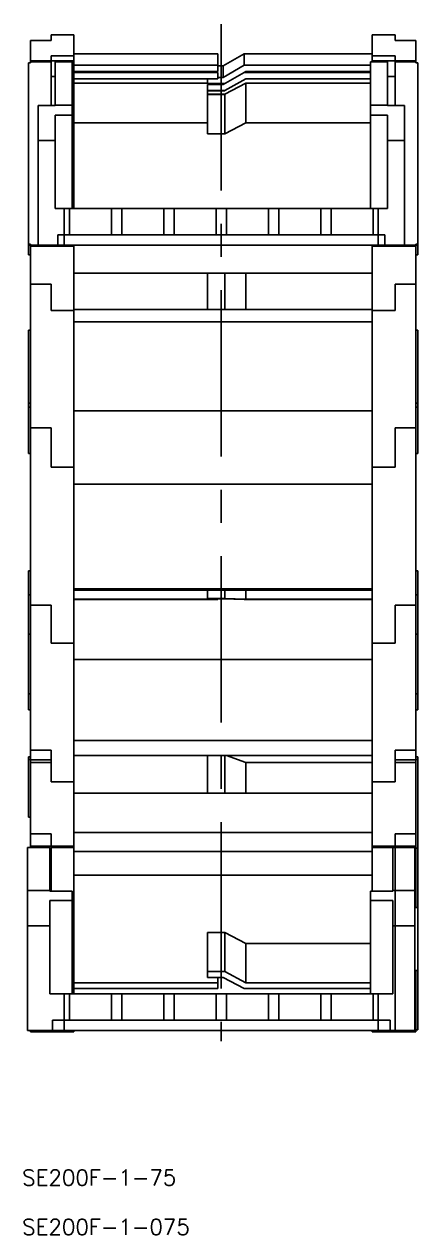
# Model space of a CAD drawing. Extents: x -175 to 573, y -329 to 74.
# Drawn here: x -175 to -99.8, y -329.2 to -98 of the extents above; entities that cross this region are included whole.
import ezdxf

# ---------------------------------------------------------------- set-up
doc = ezdxf.new("R2010")
doc.units = 0
doc.linetypes.add('CENTER', pattern=[50.8, 31.75, -6.35, 6.35, -6.35])
doc.layers.get('0').update_dxf_attribs({"linetype": 'CONTINUOUS'})
doc.layers.add('CENTER', color=1, linetype='CONTINUOUS')
doc.styles.get("Standard").update_dxf_attribs({"font": 'txt.shx', "height": 3, "bigfont": 'bigfont.shx'})

# ---------------------------------------------------------------- blocks, each defined once
blk = doc.blocks.new('*U2')
at = {"color": 7, "linetype": 'CONTINUOUS'}
blk.add_text('SE200F-1-075', height=3, dxfattribs=at).set_placement((-175.36, -329.19))
blk = doc.blocks.new('*U3')
at = {"color": 7, "linetype": 'CONTINUOUS'}
blk.add_text('SE200F-1-75', height=3, dxfattribs=at).set_placement((-175.36, -319.77))

msp = doc.modelspace()

# ---------------------------------------------------------------- linework, layer by layer
at = {"color": 7, "linetype": 'CONTINUOUS'}
for p, q in [((-169.830106, -101.08877), (-173.780106, -101.08877)), ((-173.780106, -101.08877), (-173.780106, -105.000977)), ((-169.830106, -100), (-165.480106, -100)), ((-169.830106, -100), (-169.830106, -101.08877)), ((-165.480106, -104.021782), (-165.480106, -100)), ((-108.480106, -100), (-104.130106, -100)), ((-108.480106, -100), (-108.480106, -104.021782)), ((-104.130106, -101.08877), (-104.130106, -100)), ((-100.180106, -101.08877), (-104.130106, -101.08877)), ((-100.180106, -105.000977), (-100.180106, -101.08877)), ((-169.830106, -104.021782), (-165.480106, -104.021782)), ((-169.830106, -105.000977), (-169.830106, -104.021782)), ((-165.480106, -103.630667), (-137.980106, -103.630667)), ((-165.480106, -104.021782), (-165.480106, -105.000977)), ((-137.980106, -105.852646), (-137.980106, -103.630667)), ((-132.980106, -103.630667), (-136.980106, -105.925772)), ((-108.480106, -103.630667), (-132.980106, -103.630667)), ((-132.980106, -103.630667), (-132.980106, -105.852646)), ((-108.480106, -104.021782), (-104.130106, -104.021782)), ((-108.480106, -105.000977), (-108.480106, -104.021782)), ((-104.130106, -104.021782), (-104.130106, -105.000977)), ((-174.180106, -140.021485), (-174.180106, -105.380469)), ((-173.780106, -105.380469), (-174.180106, -105.380469)), ((-173.780106, -105.000977), (-169.830106, -105.000977)), ((-173.780106, -105.000977), (-173.780106, -105.200977)), ((-173.780106, -105.200977), (-169.830106, -105.200977)), ((-173.780106, -105.200977), (-173.780106, -105.380469)), ((-169.830106, -105.000977), (-165.480106, -105.000977)), ((-169.830106, -105.200977), (-169.830106, -105.000977)), ((-169.830106, -107.348778), (-169.830106, -105.200977)), ((-169.080106, -105.200977), (-169.080106, -113.466056)), ((-165.830106, -105.200977), (-169.080106, -105.200977)), ((-165.830106, -113.466056), (-165.830106, -105.200977)), ((-165.480106, -105.000977), (-165.480106, -107.961574)), ((-137.980106, -105.852646), (-165.480106, -105.852646)), ((-137.980106, -107.045217), (-137.980106, -105.852646)), ((-136.980106, -105.925772), (-137.980106, -105.925772)), ((-136.980106, -108.14775), (-132.980106, -105.852646)), ((-136.980106, -105.925772), (-136.980106, -108.14775)), ((-132.980106, -105.852646), (-108.830106, -105.852646)), ((-108.830106, -105.200977), (-108.830106, -113.466056)), ((-105.580106, -105.200977), (-108.830106, -105.200977)), ((-108.480106, -105.000977), (-104.130106, -105.000977)), ((-108.480106, -105.200977), (-108.480106, -105.000977)), ((-105.580106, -113.466056), (-105.580106, -105.200977)), ((-104.130106, -105.000977), (-100.180106, -105.000977)), ((-104.130106, -105.000977), (-104.130106, -105.200977)), ((-104.130106, -105.200977), (-100.180106, -105.200977)), ((-104.130106, -105.200977), (-104.130106, -107.348778)), ((-100.180106, -105.200977), (-100.180106, -105.000977)), ((-100.180106, -105.309313), (-100.180106, -105.110551)), ((-100.180106, -105.380469), (-100.180106, -105.200977)), ((-100.180106, -105.380469), (-100.180106, -105.200977)), ((-99.780106, -105.380469), (-100.180106, -105.380469)), ((-99.780106, -140.021485), (-99.780106, -105.380469)), ((-99.780106, -140.192007), (-99.780106, -105.765441)), ((-99.780106, -140.192007), (-99.780106, -105.765441)), ((-169.825106, -107.348778), (-169.830106, -107.348778)), ((-169.825106, -113.541299), (-169.825106, -107.348778)), ((-169.080106, -107.961574), (-169.825106, -107.961574)), ((-165.480106, -107.961574), (-165.830106, -107.961574)), ((-165.480106, -107.045217), (-137.980106, -107.045217)), ((-137.980106, -107.200977), (-165.480106, -107.200977)), ((-165.480106, -107.961574), (-165.480106, -133.239936)), ((-165.480106, -108.400977), (-137.980106, -108.400977)), ((-139.980106, -107.045217), (-139.980106, -107.200977)), ((-139.980106, -109.318976), (-139.980106, -108.400977)), ((-137.980106, -108.400977), (-137.980106, -107.200977)), ((-137.980106, -108.14775), (-136.980106, -108.14775)), ((-136.980106, -109.510378), (-132.980106, -107.200977)), ((-132.658567, -108.400977), (-136.621365, -110.6889)), ((-132.980106, -107.200977), (-108.830106, -107.200977)), ((-132.658567, -107.045217), (-132.930032, -107.200977)), ((-108.830106, -107.045217), (-132.658567, -107.045217)), ((-108.830106, -108.400977), (-132.658567, -108.400977)), ((-104.135106, -107.961574), (-105.580106, -107.961574)), ((-104.135106, -107.348778), (-104.135106, -113.541299)), ((-104.130106, -107.348778), (-104.135106, -107.348778)), ((-165.480106, -109.265073), (-139.980106, -109.265073)), ((-139.980106, -109.318976), (-136.648588, -109.318976)), ((-139.980106, -109.33812), (-139.980106, -109.318976)), ((-136.681747, -109.33812), (-139.980106, -109.33812)), ((-139.980106, -109.510378), (-136.980106, -109.510378)), ((-139.980106, -110.6889), (-139.980106, -109.510378)), ((-139.980106, -110.6889), (-136.621365, -110.6889)), ((-139.980106, -111.383261), (-139.980106, -110.6889)), ((-139.980106, -110.710378), (-139.980106, -110.6889)), ((-136.658567, -110.710378), (-139.980106, -110.710378)), ((-137.980106, -109.33812), (-137.980106, -109.510378)), ((-136.621365, -110.6889), (-136.658567, -110.710378)), ((-132.658567, -109.265073), (-136.621365, -111.383261)), ((-108.830106, -109.265073), (-132.658567, -109.265073)), ((-132.658567, -116.824719), (-132.658567, -109.265073)), ((-139.980106, -111.383261), (-136.621365, -111.383261)), ((-139.980106, -111.410635), (-139.980106, -111.383261)), ((-136.658567, -111.410635), (-139.980106, -111.410635)), ((-139.980106, -118.962792), (-139.980106, -111.410635)), ((-136.657503, -111.409853), (-136.658567, -111.410635)), ((-136.657503, -111.409853), (-136.658567, -111.410635)), ((-136.658567, -118.962792), (-136.658567, -111.410635)), ((-136.65644, -111.40907), (-136.657503, -111.409853)), ((-136.65644, -111.40907), (-136.657503, -111.409853)), ((-136.655376, -111.408288), (-136.65644, -111.40907)), ((-136.655376, -111.408288), (-136.65644, -111.40907)), ((-136.654312, -111.407506), (-136.655376, -111.408288)), ((-136.654312, -111.407506), (-136.655376, -111.408288)), ((-136.653249, -111.406723), (-136.654312, -111.407506)), ((-136.653249, -111.406723), (-136.654312, -111.407506)), ((-136.652186, -111.405941), (-136.653249, -111.406723)), ((-136.652186, -111.405941), (-136.653249, -111.406723)), ((-136.651122, -111.405159), (-136.652186, -111.405941)), ((-136.651122, -111.405159), (-136.652186, -111.405941)), ((-136.650059, -111.404376), (-136.651122, -111.405159)), ((-136.650059, -111.404376), (-136.651122, -111.405159)), ((-136.648995, -111.403594), (-136.650059, -111.404376)), ((-136.648995, -111.403594), (-136.650059, -111.404376)), ((-136.647932, -111.402812), (-136.648995, -111.403594)), ((-136.647932, -111.402812), (-136.648995, -111.403594)), ((-136.646869, -111.40203), (-136.647932, -111.402812)), ((-136.646869, -111.40203), (-136.647932, -111.402812)), ((-136.645806, -111.401248), (-136.646869, -111.40203)), ((-136.645806, -111.401248), (-136.646869, -111.40203)), ((-136.644743, -111.400465), (-136.645806, -111.401248)), ((-136.644743, -111.400465), (-136.645806, -111.401248)), ((-136.64368, -111.399683), (-136.644743, -111.400465)), ((-136.64368, -111.399683), (-136.644743, -111.400465)), ((-136.642617, -111.398901), (-136.64368, -111.399683)), ((-136.642617, -111.398901), (-136.64368, -111.399683)), ((-136.641554, -111.398119), (-136.642617, -111.398901)), ((-136.641554, -111.398119), (-136.642617, -111.398901)), ((-136.640491, -111.397337), (-136.641554, -111.398119)), ((-136.640491, -111.397337), (-136.641554, -111.398119)), ((-136.639428, -111.396555), (-136.640491, -111.397337)), ((-136.639428, -111.396555), (-136.640491, -111.397337)), ((-136.638365, -111.395773), (-136.639428, -111.396555)), ((-136.638365, -111.395773), (-136.639428, -111.396555)), ((-136.637302, -111.394991), (-136.638365, -111.395773)), ((-136.637302, -111.394991), (-136.638365, -111.395773)), ((-136.636239, -111.394208), (-136.637302, -111.394991)), ((-136.636239, -111.394208), (-136.637302, -111.394991)), ((-136.635177, -111.393426), (-136.636239, -111.394208)), ((-136.635177, -111.393426), (-136.636239, -111.394208)), ((-136.634114, -111.392644), (-136.635177, -111.393426)), ((-136.634114, -111.392644), (-136.635177, -111.393426)), ((-136.633051, -111.391862), (-136.634114, -111.392644)), ((-136.633051, -111.391862), (-136.634114, -111.392644)), ((-136.631989, -111.39108), (-136.633051, -111.391862)), ((-136.631989, -111.39108), (-136.633051, -111.391862)), ((-136.630926, -111.390298), (-136.631989, -111.39108)), ((-136.630926, -111.390298), (-136.631989, -111.39108)), ((-136.629864, -111.389516), (-136.630926, -111.390298)), ((-136.629864, -111.389516), (-136.630926, -111.390298)), ((-136.628801, -111.388734), (-136.629864, -111.389516)), ((-136.628801, -111.388734), (-136.629864, -111.389516)), ((-136.627739, -111.387952), (-136.628801, -111.388734)), ((-136.627739, -111.387952), (-136.628801, -111.388734)), ((-136.626676, -111.38717), (-136.627739, -111.387952)), ((-136.626676, -111.38717), (-136.627739, -111.387952)), ((-136.625614, -111.386388), (-136.626676, -111.38717)), ((-136.625614, -111.386388), (-136.626676, -111.38717)), ((-136.624552, -111.385607), (-136.625614, -111.386388)), ((-136.624552, -111.385607), (-136.625614, -111.386388)), ((-136.62349, -111.384825), (-136.624552, -111.385607)), ((-136.62349, -111.384825), (-136.624552, -111.385607)), ((-136.622428, -111.384043), (-136.62349, -111.384825)), ((-136.622428, -111.384043), (-136.62349, -111.384825)), ((-136.621365, -111.383261), (-136.622428, -111.384043)), ((-136.621365, -111.383261), (-136.622428, -111.384043)), ((-169.080106, -113.541265), (-172.330106, -113.541265)), ((-172.330106, -120.200977), (-172.330106, -113.541265)), ((-165.830106, -113.466056), (-169.080106, -113.466056)), ((-169.080106, -113.466056), (-169.080106, -113.541265)), ((-169.080106, -115.377892), (-165.830106, -115.377892)), ((-169.080106, -120.200977), (-169.080106, -115.377892)), ((-165.830106, -115.377892), (-165.830106, -113.466056)), ((-165.830106, -115.377892), (-165.830106, -133.200977)), ((-105.580106, -113.466056), (-108.830106, -113.466056)), ((-108.830106, -113.466056), (-108.830106, -115.377892)), ((-108.830106, -115.377892), (-105.580106, -115.377892)), ((-108.830106, -133.200977), (-108.830106, -115.377892)), ((-105.580106, -113.541265), (-105.580106, -113.466056)), ((-102.330106, -113.541265), (-105.580106, -113.541265)), ((-105.580106, -115.377892), (-105.580106, -120.200977)), ((-102.330106, -120.200977), (-102.330106, -113.541265)), ((-139.980106, -116.824719), (-165.480106, -116.824719)), ((-136.658567, -118.962792), (-132.658567, -116.824719)), ((-132.658567, -116.824719), (-108.830106, -116.824719)), ((-172.330106, -140.200977), (-172.330106, -120.200977)), ((-172.330106, -120.200977), (-169.080106, -120.200977)), ((-169.080106, -133.200977), (-169.080106, -120.200977)), ((-139.980106, -118.962792), (-136.658567, -118.962792)), ((-105.580106, -120.200977), (-105.580106, -133.200977)), ((-105.580106, -120.200977), (-102.330106, -120.200977)), ((-102.330106, -140.200977), (-102.330106, -120.200977)), ((-169.080106, -133.200977), (-167.330106, -133.200977)), ((-167.330106, -138.200977), (-167.330106, -133.200977)), ((-167.330106, -133.200977), (-166.330106, -133.200977)), ((-166.330106, -133.200977), (-158.330106, -133.200977)), ((-166.330106, -133.200977), (-166.330106, -138.200977)), ((-158.330106, -138.200977), (-158.330106, -133.200977)), ((-158.330106, -133.200977), (-156.330106, -133.200977)), ((-156.330106, -133.200977), (-156.330106, -138.200977)), ((-156.330106, -133.200977), (-148.330106, -133.200977)), ((-148.330106, -138.200977), (-148.330106, -133.200977)), ((-148.330106, -133.200977), (-146.330106, -133.200977)), ((-146.330106, -133.200977), (-146.330106, -138.200977)), ((-146.330106, -133.200977), (-138.330106, -133.200977)), ((-138.330106, -133.200977), (-136.330106, -133.200977)), ((-138.330106, -138.200977), (-138.330106, -133.200977)), ((-136.330106, -133.200977), (-136.330106, -138.200977)), ((-136.330106, -133.200977), (-128.330106, -133.200977)), ((-128.330106, -138.200977), (-128.330106, -133.200977)), ((-128.330106, -133.200977), (-126.330106, -133.200977)), ((-126.330106, -133.200977), (-126.330106, -138.200977)), ((-126.330106, -133.200977), (-118.330106, -133.200977)), ((-118.330106, -138.200977), (-118.330106, -133.200977)), ((-118.330106, -133.200977), (-116.330106, -133.200977)), ((-116.330106, -133.200977), (-108.330106, -133.200977)), ((-116.330106, -133.200977), (-116.330106, -138.200977)), ((-108.330106, -138.200977), (-108.330106, -133.200977)), ((-108.330106, -133.200977), (-107.330106, -133.200977)), ((-107.330106, -133.200977), (-107.330106, -138.200977)), ((-107.330106, -133.200977), (-105.580106, -133.200977)), ((-168.580106, -138.200977), (-167.330106, -138.200977)), ((-168.580106, -140.200977), (-168.580106, -138.200977)), ((-167.330106, -140.200977), (-167.330106, -138.200977)), ((-166.330106, -138.200977), (-167.330106, -138.200977)), ((-166.330106, -138.200977), (-158.330106, -138.200977)), ((-156.330106, -138.200977), (-158.330106, -138.200977)), ((-156.330106, -138.200977), (-148.330106, -138.200977)), ((-146.330106, -138.200977), (-148.330106, -138.200977)), ((-146.330106, -138.200977), (-138.330106, -138.200977)), ((-136.330106, -138.200977), (-138.330106, -138.200977)), ((-136.330106, -138.200977), (-128.330106, -138.200977)), ((-126.330106, -138.200977), (-128.330106, -138.200977)), ((-126.330106, -138.200977), (-118.330106, -138.200977)), ((-116.330106, -138.200977), (-118.330106, -138.200977)), ((-116.330106, -138.200977), (-108.330106, -138.200977)), ((-107.330106, -138.200977), (-108.330106, -138.200977)), ((-107.330106, -138.200977), (-106.080106, -138.200977)), ((-107.330106, -140.200977), (-107.330106, -138.200977)), ((-106.080106, -138.200977), (-106.080106, -140.200977)), ((-174.180106, -140.192007), (-174.180106, -140.021485)), ((-174.180106, -140.192007), (-174.180106, -140.021485)), ((-174.180106, -140.021485), (-173.780106, -140.021485)), ((-174.180106, -140.192007), (-173.780106, -140.192007)), ((-174.180106, -142.056727), (-174.180106, -140.192007)), ((-174.180106, -142.056727), (-174.180106, -140.192007)), ((-173.780106, -140.021485), (-173.780106, -140.200977)), ((-173.780106, -140.021485), (-173.780106, -140.200977)), ((-173.780106, -140.200977), (-172.330106, -140.200977)), ((-173.780106, -140.200977), (-173.780106, -140.400977)), ((-173.780106, -140.400977), (-169.830106, -140.400977)), ((-173.780106, -140.400977), (-173.780106, -147.660272)), ((-172.330106, -140.200977), (-168.580106, -140.200977)), ((-169.830106, -140.400977), (-169.830106, -140.200977)), ((-165.480106, -140.400977), (-169.830106, -140.400977)), ((-167.330106, -140.200977), (-168.580106, -140.200977)), ((-167.330106, -140.200977), (-107.330106, -140.200977)), ((-165.480106, -140.200977), (-165.480106, -140.400977)), ((-165.480106, -151.364499), (-165.480106, -140.400977)), ((-108.480106, -140.400977), (-108.480106, -140.200977)), ((-108.480106, -152.677612), (-108.480106, -140.216985)), ((-104.130106, -140.400977), (-108.480106, -140.400977)), ((-108.480106, -140.400977), (-108.480106, -151.364499)), ((-106.080106, -140.200977), (-107.330106, -140.200977)), ((-106.080106, -140.200977), (-102.330106, -140.200977)), ((-104.130106, -140.200977), (-104.130106, -140.400977)), ((-104.130106, -140.400977), (-100.180106, -140.400977)), ((-102.330106, -140.200977), (-100.180106, -140.200977)), ((-100.180106, -140.021485), (-99.780106, -140.021485)), ((-100.180106, -140.200977), (-100.180106, -140.021485)), ((-100.180106, -147.660272), (-100.180106, -140.192007)), ((-100.180106, -140.192007), (-99.780106, -140.192007)), ((-100.180106, -140.291403), (-100.180106, -140.200977)), ((-100.180106, -140.400977), (-100.180106, -140.200977)), ((-99.780106, -142.056727), (-99.780106, -140.192007)), ((-174.180106, -142.056727), (-173.780106, -142.056727)), ((-173.780106, -142.056727), (-173.780106, -144.270441)), ((-100.180106, -142.056727), (-99.780106, -142.056727)), ((-173.780106, -144.270441), (-173.780106, -144.376645)), ((-108.480106, -145.524916), (-165.480106, -145.524916)), ((-139.980106, -152.471722), (-139.980106, -145.524916)), ((-136.658567, -152.471722), (-136.658567, -145.524916)), ((-132.658567, -152.471722), (-132.658567, -145.524916)), ((-173.780106, -147.660272), (-169.830106, -147.660272)), ((-173.780106, -147.660272), (-173.780106, -175.051079)), ((-169.830106, -152.680773), (-169.830106, -147.660272)), ((-169.830106, -147.660272), (-169.830106, -151.364499)), ((-104.130106, -147.660272), (-100.180106, -147.660272)), ((-104.130106, -147.660272), (-104.130106, -152.680773)), ((-100.180106, -175.051079), (-100.180106, -147.660272)), ((-165.480106, -151.108641), (-165.480106, -152.680773)), ((-108.480106, -152.471722), (-165.480106, -152.471722)), ((-108.480106, -152.680773), (-108.480106, -151.108641)), ((-165.480106, -152.680773), (-169.830106, -152.680773)), ((-165.480106, -182.611847), (-165.480106, -152.680773)), ((-108.480106, -154.861307), (-165.480106, -154.861307)), ((-108.480106, -152.680773), (-108.480106, -182.611847)), ((-104.130106, -152.680773), (-108.480106, -152.680773)), ((-174.180106, -170.360806), (-174.180106, -156.456174)), ((-173.780106, -156.456174), (-174.180106, -156.456174)), ((-99.780106, -156.456174), (-100.180106, -156.456174)), ((-99.780106, -170.360806), (-99.780106, -156.456174)), ((-174.180106, -179.956174), (-174.180106, -170.360806)), ((-174.180106, -170.360806), (-173.780106, -170.360806)), ((-174.180106, -171.114695), (-174.180106, -170.360806)), ((-100.180106, -170.360806), (-99.780106, -170.360806)), ((-99.780106, -170.360806), (-99.780106, -171.114695)), ((-174.180106, -171.114695), (-173.780106, -171.114695)), ((-108.480106, -171.808508), (-165.480106, -171.808508)), ((-100.180106, -171.114695), (-99.780106, -171.114695)), ((-99.780106, -171.114695), (-99.780106, -179.956174)), ((-99.780106, -171.114695), (-99.780106, -171.807755)), ((-99.780106, -171.807755), (-99.780106, -172.561644)), ((-173.780106, -175.051079), (-173.780106, -208.958513)), ((-173.780106, -175.051079), (-169.830106, -175.051079)), ((-169.830106, -182.611847), (-169.830106, -175.051079)), ((-169.830106, -175.051079), (-169.830106, -182.611847)), ((-104.130106, -175.051079), (-100.180106, -175.051079)), ((-104.130106, -175.051079), (-104.130106, -182.611847)), ((-104.130106, -182.611847), (-104.130106, -175.051079)), ((-100.180106, -208.958513), (-100.180106, -175.051079)), ((-174.180106, -179.956174), (-173.780106, -179.956174)), ((-100.180106, -179.956174), (-99.780106, -179.956174)), ((-165.480106, -182.611847), (-169.830106, -182.611847)), ((-165.480106, -216.215356), (-165.480106, -182.611847)), ((-108.480106, -182.611847), (-108.480106, -216.215356)), ((-104.130106, -182.611847), (-108.480106, -182.611847)), ((-108.480106, -185.868915), (-165.480106, -185.868915)), ((-174.180106, -206.945889), (-174.180106, -202.363243)), ((-174.180106, -206.945889), (-174.180106, -202.363243)), ((-174.180106, -202.363243), (-173.780106, -202.363243)), ((-173.780106, -202.163243), (-173.780106, -202.363275)), ((-100.180106, -202.363243), (-99.780106, -202.363243)), ((-99.780106, -206.945889), (-99.780106, -202.363243)), ((-99.780106, -206.945889), (-99.780106, -202.363243)), ((-174.180106, -214.47122), (-174.180106, -206.945889)), ((-174.180106, -206.945889), (-173.780106, -206.945889)), ((-173.780106, -206.945889), (-173.780106, -208.638176)), ((-108.480106, -205.82851), (-165.480106, -205.82851)), ((-108.480106, -206.114407), (-165.480106, -206.114407)), ((-137.980106, -207.798024), (-165.480106, -207.798024)), ((-165.480106, -207.874263), (-137.980106, -207.874263)), ((-139.980106, -207.651302), (-139.980106, -206.114407)), ((-139.980106, -207.651302), (-136.658567, -207.651302)), ((-139.980106, -207.727541), (-139.980106, -207.651302)), ((-136.980106, -207.727541), (-139.980106, -207.727541)), ((-137.980106, -207.727541), (-137.980106, -207.798024)), ((-137.980106, -207.874263), (-137.980106, -207.798024)), ((-132.980106, -207.874263), (-136.980106, -207.727541)), ((-136.658567, -207.651302), (-136.658567, -206.114407)), ((-136.658567, -207.651302), (-132.658567, -207.798024)), ((-108.480106, -207.874263), (-132.980106, -207.874263)), ((-132.658567, -207.798024), (-132.658567, -206.114407)), ((-132.658567, -207.798024), (-108.480106, -207.798024)), ((-100.180106, -206.945889), (-99.780106, -206.945889)), ((-100.180106, -208.638176), (-100.180106, -206.945889)), ((-99.780106, -206.945889), (-99.780106, -214.47122)), ((-173.780106, -208.638176), (-173.780106, -236.627352)), ((-173.780106, -208.958513), (-169.830106, -208.958513)), ((-173.780106, -208.958513), (-173.780106, -209.146607)), ((-169.830106, -216.215356), (-169.830106, -208.958513)), ((-169.830106, -208.958513), (-169.830106, -216.215356)), ((-104.130106, -208.958513), (-100.180106, -208.958513)), ((-104.130106, -216.215356), (-104.130106, -208.958513)), ((-100.180106, -236.627352), (-100.180106, -208.958513)), ((-100.180106, -209.146607), (-100.180106, -208.958513)), ((-174.180106, -225.851122), (-174.180106, -213.863243)), ((-174.180106, -225.851122), (-174.180106, -213.863243)), ((-174.180106, -221.389358), (-174.180106, -214.47122)), ((-174.180106, -214.47122), (-173.780106, -214.47122)), ((-100.180106, -214.47122), (-99.780106, -214.47122)), ((-99.780106, -213.863243), (-99.780106, -225.851122)), ((-99.780106, -213.863243), (-99.780106, -225.851122)), ((-99.780106, -214.47122), (-99.780106, -221.389358)), ((-165.480106, -216.215356), (-169.830106, -216.215356)), ((-165.480106, -244.204532), (-165.480106, -216.215356)), ((-108.480106, -216.215356), (-108.480106, -242.704145)), ((-104.130106, -216.215356), (-108.480106, -216.215356)), ((-108.480106, -219.323722), (-165.480106, -219.323722)), ((-174.180106, -228.914689), (-174.180106, -225.851122)), ((-174.180106, -225.863243), (-174.180106, -225.851122)), ((-174.180106, -225.863243), (-174.180106, -225.851122)), ((-174.180106, -225.863243), (-173.780106, -225.863243)), ((-100.180106, -225.863243), (-99.780106, -225.863243)), ((-99.780106, -225.851122), (-99.780106, -225.863243)), ((-99.780106, -225.851122), (-99.780106, -225.863243)), ((-99.780106, -225.863243), (-99.780106, -228.914689)), ((-173.780106, -228.914689), (-174.180106, -228.914689)), ((-99.780106, -228.914689), (-100.180106, -228.914689)), ((-108.480106, -234.787355), (-165.480106, -234.787355)), ((-173.780106, -237.9296), (-174.180106, -237.9296)), ((-174.180106, -238.437656), (-174.180106, -237.9296)), ((-174.180106, -238.437656), (-174.180106, -237.9296)), ((-173.780106, -236.627352), (-169.830106, -236.627352)), ((-173.780106, -236.627352), (-173.780106, -238.504917)), ((-169.830106, -236.627352), (-169.830106, -242.704145)), ((-108.480106, -237.641186), (-165.480106, -237.641186)), ((-139.980106, -244.832468), (-139.980106, -237.641186)), ((-136.658567, -244.832468), (-136.658567, -237.641186)), ((-132.658567, -238.983445), (-136.324472, -237.641186)), ((-104.130106, -236.627352), (-100.180106, -236.627352)), ((-104.130106, -242.704145), (-104.130106, -236.627352)), ((-100.180106, -238.504917), (-100.180106, -236.627352)), ((-99.780106, -237.9296), (-100.180106, -237.9296)), ((-99.780106, -238.437656), (-99.780106, -237.9296)), ((-99.780106, -238.437656), (-99.780106, -237.9296)), ((-174.180106, -249.435641), (-174.180106, -238.437656)), ((-174.180106, -238.437656), (-173.780106, -238.437656)), ((-173.780106, -238.504917), (-169.830106, -238.504917)), ((-173.780106, -238.504917), (-173.780106, -239.02459)), ((-173.780106, -239.02459), (-169.830106, -239.02459)), ((-173.780106, -239.02459), (-173.780106, -252.616413)), ((-169.830106, -242.704145), (-169.830106, -239.02459)), ((-108.480106, -238.983445), (-132.658567, -238.983445)), ((-132.658567, -244.832468), (-132.658567, -238.983445)), ((-100.180106, -238.504917), (-104.130106, -238.504917)), ((-104.130106, -239.02459), (-100.180106, -239.02459)), ((-104.130106, -239.02459), (-104.130106, -242.704145)), ((-100.180106, -238.437656), (-99.780106, -238.437656)), ((-100.180106, -239.02459), (-100.180106, -238.504917)), ((-100.180106, -252.616413), (-100.180106, -239.02459)), ((-99.780106, -238.437656), (-99.780106, -249.435641)), ((-165.480106, -242.704145), (-169.830106, -242.704145)), ((-165.480106, -255.000977), (-165.480106, -242.704145)), ((-108.480106, -242.704145), (-108.480106, -255.200977)), ((-104.130106, -242.704145), (-108.480106, -242.704145)), ((-165.480106, -244.331369), (-165.480106, -244.204532)), ((-165.480106, -255.000977), (-165.480106, -244.331369)), ((-108.480106, -244.832468), (-165.480106, -244.832468)), ((-174.180106, -249.435641), (-173.780106, -249.435641)), ((-99.780106, -249.435641), (-99.780106, -255.380469)), ((-173.780106, -252.616413), (-173.780106, -255.000977)), ((-173.780106, -252.616413), (-169.830106, -252.616413)), ((-169.830106, -252.616413), (-169.830106, -255.200977)), ((-108.480106, -252.341763), (-165.480106, -252.341763)), ((-104.130106, -255.000977), (-104.130106, -252.616413)), ((-104.130106, -252.616413), (-100.180106, -252.616413)), ((-100.180106, -255.000977), (-100.180106, -252.616413)), ((-170.080106, -255.200977), (-174.330106, -255.200977)), ((-174.330106, -263.466056), (-174.330106, -255.200977)), ((-173.780106, -255.000977), (-169.830106, -255.000977)), ((-173.780106, -255.000977), (-173.780106, -255.200977)), ((-170.080106, -263.466056), (-170.080106, -255.200977)), ((-169.830106, -254.999007), (-169.830106, -255.200977)), ((-169.830106, -255.000977), (-165.480106, -255.000977)), ((-169.830106, -255.000977), (-169.830106, -255.200977)), ((-169.830106, -255.200977), (-165.480106, -255.200977)), ((-169.830106, -255.200977), (-169.830106, -263.541278)), ((-165.480106, -255.200977), (-165.480106, -255.000977)), ((-165.480106, -283.244553), (-165.480106, -255.200977)), ((-165.480106, -283.200926), (-165.480106, -255.200977)), ((-108.480106, -256.000977), (-165.480106, -256.000977)), ((-108.480106, -255.000977), (-104.130106, -255.000977)), ((-108.480106, -255.000977), (-108.480106, -255.200977)), ((-108.480106, -255.200977), (-104.130106, -255.200977)), ((-108.480106, -255.200977), (-108.480106, -263.51629)), ((-108.480106, -255.200977), (-108.480106, -263.541278)), ((-104.580106, -255.200977), (-104.580106, -263.466056)), ((-104.130106, -255.000977), (-100.180106, -255.000977)), ((-104.130106, -255.200977), (-104.130106, -255.000977)), ((-100.330106, -255.200977), (-104.130106, -255.200977)), ((-104.130106, -290.161767), (-104.130106, -255.200977)), ((-100.330106, -255.200977), (-100.330106, -263.466056)), ((-100.180106, -257.961574), (-100.180106, -255.000977)), ((-100.180106, -255.380469), (-99.780106, -255.380469)), ((-99.780106, -255.380469), (-99.780106, -266.700977)), ((-170.080106, -257.961574), (-169.830106, -257.961574)), ((-100.180106, -257.961574), (-100.330106, -257.961574)), ((-100.180106, -266.700981), (-100.180106, -257.961574)), ((-108.480106, -260.500977), (-165.480106, -260.500977)), ((-170.080106, -263.466056), (-174.330106, -263.466056)), ((-174.330106, -270.200977), (-174.330106, -263.466056)), ((-170.080106, -263.541265), (-170.080106, -263.466056)), ((-165.830106, -263.541265), (-170.080106, -263.541265)), ((-165.830106, -265.377892), (-165.830106, -263.541265)), ((-104.580106, -263.541265), (-108.830106, -263.541265)), ((-108.830106, -263.541265), (-108.830106, -265.377892)), ((-100.330106, -263.466056), (-104.580106, -263.466056)), ((-104.580106, -263.466056), (-104.580106, -263.541265)), ((-100.330106, -270.200977), (-100.330106, -263.466056)), ((-170.080106, -265.377892), (-165.830106, -265.377892)), ((-170.080106, -270.200977), (-170.080106, -265.377892)), ((-165.830106, -265.377892), (-165.830106, -283.200977)), ((-108.830106, -265.377892), (-104.580106, -265.377892)), ((-108.830106, -283.200977), (-108.830106, -265.377892)), ((-104.580106, -265.377892), (-104.580106, -270.200977)), ((-99.780106, -266.700977), (-100.330106, -266.700977)), ((-99.780106, -266.700977), (-99.780106, -272.700977)), ((-99.780106, -266.700977), (-99.780106, -272.700977)), ((-99.780106, -266.700977), (-99.780106, -272.700977)), ((-174.330106, -270.200977), (-170.080106, -270.200977)), ((-174.330106, -290.200977), (-174.330106, -270.200977)), ((-170.080106, -283.200977), (-170.080106, -270.200977)), ((-104.580106, -270.200977), (-100.330106, -270.200977)), ((-104.580106, -270.200977), (-104.580106, -283.200977)), ((-100.330106, -290.200977), (-100.330106, -270.200977)), ((-136.658567, -271.431407), (-139.980106, -271.431407)), ((-139.980106, -278.933263), (-139.980106, -271.431407)), ((-136.658567, -278.933263), (-136.658567, -271.431407)), ((-132.658567, -273.564406), (-136.621365, -271.443875)), ((-99.780106, -272.700977), (-99.780106, -278.700977)), ((-99.780106, -272.700977), (-99.780106, -278.700977)), ((-108.830106, -273.564406), (-132.658567, -273.564406)), ((-132.658567, -281.0737), (-132.658567, -273.564406)), ((-139.980106, -278.933263), (-136.658567, -278.933263)), ((-139.980106, -280.045467), (-139.980106, -278.933263)), ((-136.658567, -278.933263), (-132.658567, -281.0737)), ((-100.330106, -278.700977), (-99.780106, -278.700977)), ((-100.180106, -287.44038), (-100.180106, -278.700973)), ((-99.780106, -278.700977), (-99.780106, -290.021485)), ((-99.780106, -278.700977), (-99.780106, -290.021485)), ((-99.780106, -278.700977), (-99.780106, -290.021485)), ((-137.980106, -281.0737), (-165.480106, -281.0737)), ((-136.980106, -280.045467), (-139.980106, -280.045467)), ((-137.980106, -280.045467), (-137.980106, -281.0737)), ((-137.980106, -282.185904), (-137.980106, -281.0737)), ((-132.980106, -282.185904), (-136.980106, -280.045467)), ((-132.658567, -281.0737), (-108.830106, -281.0737)), ((-170.080106, -283.200977), (-167.330106, -283.200977)), ((-167.330106, -288.200977), (-167.330106, -283.200977)), ((-167.330106, -283.200977), (-166.330106, -283.200977)), ((-166.330106, -283.200977), (-158.330106, -283.200977)), ((-166.330106, -283.200977), (-166.330106, -288.200977)), ((-165.480106, -282.185904), (-137.980106, -282.185904)), ((-158.330106, -288.200977), (-158.330106, -283.200977)), ((-158.330106, -283.200977), (-156.330106, -283.200977)), ((-156.330106, -283.200977), (-148.330106, -283.200977)), ((-156.330106, -283.200977), (-156.330106, -288.200977)), ((-148.330106, -288.200977), (-148.330106, -283.200977)), ((-148.330106, -283.200977), (-146.330106, -283.200977)), ((-146.330106, -283.200977), (-146.330106, -288.200977)), ((-146.330106, -283.200977), (-138.330106, -283.200977)), ((-138.330106, -283.200977), (-136.330106, -283.200977)), ((-138.330106, -288.200977), (-138.330106, -283.200977)), ((-136.330106, -283.200977), (-136.330106, -288.200977)), ((-136.330106, -283.200977), (-128.330106, -283.200977)), ((-108.830106, -282.185904), (-132.980106, -282.185904)), ((-128.330106, -288.200977), (-128.330106, -283.200977)), ((-128.330106, -283.200977), (-126.330106, -283.200977)), ((-126.330106, -283.200977), (-118.330106, -283.200977)), ((-126.330106, -283.200977), (-126.330106, -288.200977)), ((-118.330106, -288.200977), (-118.330106, -283.200977)), ((-118.330106, -283.200977), (-116.330106, -283.200977)), ((-116.330106, -283.200977), (-108.330106, -283.200977)), ((-116.330106, -283.200977), (-116.330106, -288.200977)), ((-108.330106, -288.200977), (-108.330106, -283.200977)), ((-108.330106, -283.200977), (-107.330106, -283.200977)), ((-107.330106, -283.200977), (-107.330106, -288.200977)), ((-107.330106, -283.200977), (-104.580106, -283.200977)), ((-169.580106, -288.200977), (-167.330106, -288.200977)), ((-169.580106, -290.200977), (-169.580106, -288.200977)), ((-166.330106, -288.200977), (-167.330106, -288.200977)), ((-167.330106, -290.200977), (-167.330106, -288.200977)), ((-166.330106, -288.200977), (-158.330106, -288.200977)), ((-156.330106, -288.200977), (-158.330106, -288.200977)), ((-156.330106, -288.200977), (-148.330106, -288.200977)), ((-146.330106, -288.200977), (-148.330106, -288.200977)), ((-146.330106, -288.200977), (-138.330106, -288.200977)), ((-136.330106, -288.200977), (-138.330106, -288.200977)), ((-136.330106, -288.200977), (-128.330106, -288.200977)), ((-126.330106, -288.200977), (-128.330106, -288.200977)), ((-126.330106, -288.200977), (-118.330106, -288.200977)), ((-116.330106, -288.200977), (-118.330106, -288.200977)), ((-116.330106, -288.200977), (-108.330106, -288.200977)), ((-107.330106, -288.200977), (-108.330106, -288.200977)), ((-107.330106, -288.200977), (-105.080106, -288.200977)), ((-107.330106, -290.200977), (-107.330106, -288.200977)), ((-105.080106, -288.200977), (-105.080106, -290.200977)), ((-100.330106, -287.44038), (-100.180106, -287.44038)), ((-100.180106, -290.400977), (-100.180106, -287.44038)), ((-174.330106, -290.200977), (-169.580106, -290.200977)), ((-173.780106, -290.200977), (-173.780106, -290.400977)), ((-169.830106, -290.400977), (-173.780106, -290.400977)), ((-169.830106, -290.200977), (-169.830106, -290.400977)), ((-169.830106, -290.400977), (-165.480106, -290.400977)), ((-167.330106, -290.200977), (-169.580106, -290.200977)), ((-167.330106, -290.200977), (-107.330106, -290.200977)), ((-165.480106, -290.400977), (-165.480106, -290.200977)), ((-108.480106, -290.200977), (-108.480106, -290.400977)), ((-108.480106, -290.400977), (-104.130106, -290.400977)), ((-105.080106, -290.200977), (-107.330106, -290.200977)), ((-105.080106, -290.200977), (-100.330106, -290.200977)), ((-104.130106, -290.400977), (-104.130106, -290.200977)), ((-100.180106, -290.400977), (-104.130106, -290.400977)), ((-99.780106, -290.021485), (-100.180106, -290.021485))]:
    msp.add_line(p, q, dxfattribs=at)
at = {"layer": 'CENTER', "color": 1, "linetype": 'CENTER'}
msp.add_line((-137.330106, -98), (-137.330106, -292.200977), dxfattribs=at)

# ---------------------------------------------------------------- block references
at = {"color": 7, "linetype": 'CONTINUOUS'}
for name in ['*U3', '*U2']:
    msp.add_blockref(name, (0, 0), dxfattribs=at)

doc.saveas('drawing.dxf')
